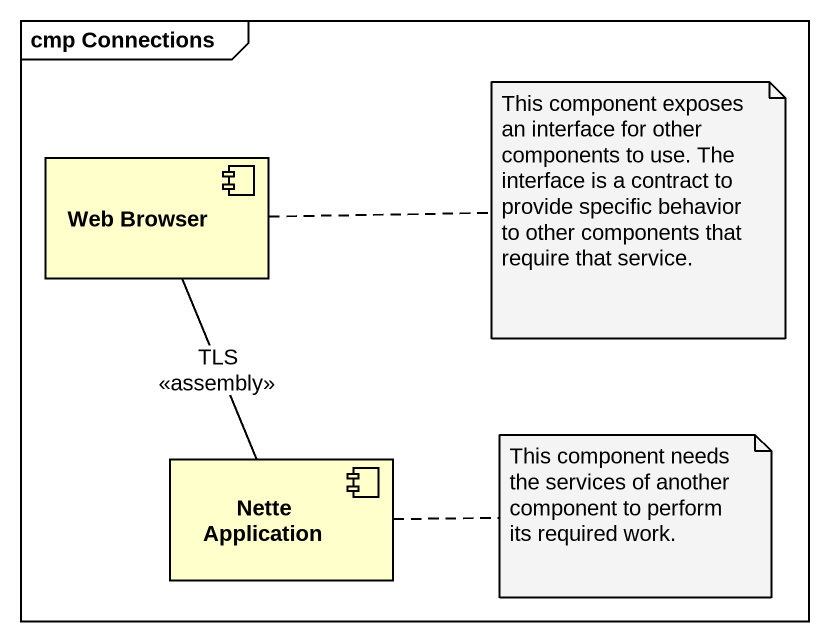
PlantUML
@startuml
mainframe cmp Connections
component "Web Browser" as Web_Browser
component "Nette Application" as Nette_Application
Web_Browser -- Nette_Application : TLS\n<<assembly>>
note right of Web_Browser : This component exposes an interface for other components to use. The interface is a contract to provide specific behavior to other components that require that service.
note right of Nette_Application : This component needs the services of another component to perform its required work.
@enduml
